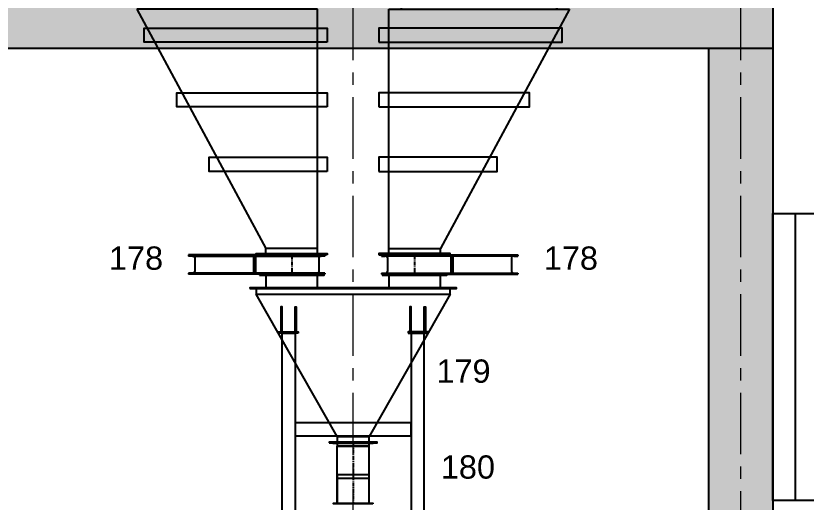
# Model space of a CAD drawing. Header units: millimetres. Extents: x 3220 to 226993, y 817 to 176024.
# Drawn here: x 209039 to 215158, y 141931 to 145694 of the extents above; entities that cross this region are included whole.
import ezdxf

# ---------------------------------------------------------------- set-up
doc = ezdxf.new("R2010")
doc.units = ezdxf.units.MM
doc.linetypes.add('AXES', pattern=[50.8, 31.75, -6.35, 6.35, -6.35])
doc.layers.add('Axe', color=1, linetype='AXES', lineweight=9)
doc.layers.add('Repère', color=76, linetype='Continuous')
doc.styles.get("Standard").update_dxf_attribs({"font": 'arial.ttf'})

# ---------------------------------------------------------------- blocks, each defined once
blk = doc.blocks.new('section b-c')
h = blk.add_hatch()
h.set_pattern_fill('AR-CONC', color=256, scale=3)
h.set_pattern_definition([(50, (0, 2000), (546.554, -47.817), [57.15, -628.65]), (355, (0, 2000), (-105.73, 573.17), [45.72, -502.922]), (100.4514, (45.55, 1996), (440.824, 525.353), [48.57, -534.271]), (46.1842, (0, 2152.4), (813.237, -126.127), [85.725, -942.975]), (96.6356, (67.8, 2141.9), (712.212, 742.278), [72.855, -801.407]), (351.184, (0, 2152.4), (712.212, 742.278), [68.58, -754.38]), (21, (76.2, 2114.3), (454.843, -306.7956), [57.15, -628.65]), (326, (76.2, 2114.3), (185.406, 552.564), [45.72, -502.92]), (71.4514, (114.1, 2088.73), (640.249, 245.768), [48.57, -534.27]), (37.5, (0, 2000), (9.2658, 253.6651), [0, -496.824, 0, -510.54, 0, -504.825]), (7.5, (0, 2000), (200.459, 300.5417), [0, -291.084, 0, -485.394, 0, -192.405]), (327.5, (-169.93, 2000), (406.7718, -17.1862), [0, -190.5, 0, -594.36, 0, -788.67]), (317.5, (-246.13, 2000), (444.3875, 76.2795), [0, -247.65, 0, -394.716, 0, -560.07])])
h.paths.add_polyline_path([(0, 9500), (-250, 9500), (-250, 5000), (0, 5000)])
h.paths.add_polyline_path([(250, 9500), (0, 9500), (0, 5000), (250, 5000)])
h.paths.add_polyline_path([(0, 10000), (-250, 10000), (-250, 9500), (0, 9500)])
h.paths.add_polyline_path([(3000, 10000), (0, 10000), (0, 9500), (250, 9500), (3000, 9500)])
h.paths.add_polyline_path([(6000, 10000), (3000, 10000), (3000, 9500), (6000, 9500)])
h.paths.add_polyline_path([(9000, 10000), (6000, 10000), (6000, 9500), (9000, 9500)])
h.paths.add_polyline_path([(12000, 10000), (9000, 10000), (9000, 9500), (12000, 9500)])
h.paths.add_polyline_path([(15000, 10000), (12000, 10000), (12000, 9500), (15000, 9500)])
h.paths.add_polyline_path([(24000, 10000), (15000, 10000), (15000, 9500), (15250, 9500), (17750, 9500), (24000, 9500)])
h.paths.add_polyline_path([(24000, 9500), (23750, 9500), (23750, 5000), (24000, 5000)])
h.paths.add_polyline_path([(24250, 9500), (24000, 9500), (24000, 5000), (24250, 5000)])
h.paths.add_polyline_path([(24250, 10000), (24000, 10000), (24000, 9500), (24250, 9500)])
h = blk.add_hatch()
h.set_pattern_fill('ANSI34', color=76, scale=60, angle=45)
h.paths.add_polyline_path([(25000, 8219.3), (24250, 8219.3), (24250, 6000), (25000, 6000)])
h.paths.add_polyline_path([(30000, 8219.3), (25000, 8219.3), (25000, 6000), (25150, 6000), (30000, 6000)])
edge = h.paths.add_edge_path()
edge.add_spline(control_points=[(32064.9, 6000), (32043.8, 6183.6), (31955.3, 6691.5), (31715.2, 7425.3), (31849.2, 7984.2), (31905.5, 8219.3)], knot_values=[6114.072042, 6114.072042, 6114.072042, 6114.072042, 6667.775317, 7650.016117, 8363.52173, 8363.52173, 8363.52173, 8363.52173], degree=3, periodic=0)
edge.add_line((31905.5, 8219.3), (30000, 8219.3))
edge.add_line((30000, 8219.3), (30000, 6000))
edge.add_line((30000, 6000), (32064.9, 6000))
blk.add_line((23750, 9500), (24250, 9500))
for points in [[(-250, 5000), (-250, 10000), (24250, 10000), (24250, 4000)], [(250, 5000), (250, 9500), (23750, 9500), (23750, 4000)]]:
    blk.add_lwpolyline(points)
at = {"color": 76}
blk.add_lwpolyline([(32064.9, 6000), (24250, 6000), (24250, 8219.3), (31905.5, 8219.3)], dxfattribs=at)
at = {"layer": 'Axe', "ltscale": 15}
for p, q in [((21000, -500), (21000, 33323.9)), ((24000, -500), (24000, 33323.9))]:
    blk.add_line(p, q, dxfattribs=at)
blk = doc.blocks.new('cone produit finie')
at = {"color": 1}
for p, q in [((-3000, 0), (-3000, -50)), ((0, 0), (0, -50))]:
    blk.add_line(p, q, dxfattribs=at)
at = {"color": 4}
for p, q in [((-100, 0), (-2900, 0)), ((-1575, -2399.8), (-2900, 0)), ((-375, -560), (-100, 0)), ((-375, -1844.8), (-375, -560)), ((-375, -2399.8), (-375, -1844.8)), ((-275, -2399.8), (-1675, -2399.8)), ((-1675, -2399.8), (-675, -4249.8)), ((-275, -4249.8), (-275, -2399.8)), ((-675, -4289.8), (-675, -4249.8)), ((-275, -4249.8), (-675, -4249.8)), ((-275, -4289.8), (-275, -4249.8))]:
    blk.add_line(p, q, dxfattribs=at)
for points in [[(-290, -799.8), (-2645.1, -799.8), (-2645.1, -689.8), (-290, -689.8)], [(-290, -1449.8), (-2313.3, -1453.4), (-2313.3, -1343.4), (-290, -1339.8)], [(-290, -2054.8), (-2007.9, -2054.8), (-2007.9, -1944.8), (-290, -1944.8)], [(-200, -2654.8), (-1617.9, -2654.8), (-1617.9, -2544.8), (-200, -2544.8)], [(-200, -3154.8), (-1366, -3154.8), (-1366, -3044.8), (-200, -3044.8)], [(-200, -3654.8), (-1114.1, -3654.8), (-1114.1, -3544.8), (-200, -3544.8)], [(-200, -4299.8), (-750, -4299.8), (-750, -4289.8), (-200, -4289.8)]]:
    blk.add_lwpolyline(points, close=True, dxfattribs=at)
blk = doc.blocks.new('157 L')
at = {"color": 6}
for p, q in [((-256.5, 0, 0), (799.6, 0, 0)), ((-256.5, 0, 0), (-256.5, -9.3, 0)), ((799.6, 0, 0), (799.6, -9.3, 0)), ((-256.5, -9.3, 0), (-226.2, -9.3, 0)), ((769.4, -9.3, 0), (-226.2, -9.3, 0)), ((-208.2, -20.8, 0), (-208.2, -129.2, 0)), ((-200, 0, 0), (-200, -9.3, 0)), ((200, 0, 0), (200, -9.3, 0)), ((280.8, -9.3, 0), (280.8, -140.7, 0)), ((297.2, -9.3, 0), (297.2, -140.7, 0)), ((751.4, -20.8, 0), (751.4, -129.2, 0)), ((769.4, -9.3, 0), (799.6, -9.3, 0)), ((-256.5, -140.7, 0), (-256.5, -150, 0)), ((-256.5, -140.7, 0), (-226.2, -140.7, 0)), ((-256.5, -150, 0), (799.6, -150, 0)), ((-226.2, -140.7, 0), (769.4, -140.7, 0)), ((-200, -140.7, 0), (-200, -150, 0)), ((200, -140.7, 0), (200, -150, 0)), ((769.4, -140.7, 0), (799.6, -140.7, 0)), ((799.6, -140.7, 0), (799.6, -150, 0))]:
    blk.add_line(p, q, dxfattribs=at)
for centre, start, end in [((-219.6, -20.8, 0), 0, 90), ((762.8, -20.8, 0), 90, 180), ((-219.6, -129.2, 0), 270, 0), ((762.8, -129.2, 0), 180, 270)]:
    blk.add_arc(centre, 11.5, start, end, dxfattribs=at)
at = {"layer": 'Axe', "lineweight": -3}
blk.add_line((0, 0), (0, -150, 0), dxfattribs=at)
blk = doc.blocks.new('178.1')
blk.add_blockref('157 L', (0, 0))
blk = doc.blocks.new('178')
blk.add_blockref('178.1', (0, 0))
blk = doc.blocks.new('101 1 G')
for p, q in [((125, 466), (-125, 466)), ((-125, 466), (-125, 446)), ((-125, 5), (-125, 446)), ((125, 446), (-125, 446)), ((125, 446), (-125, 446)), ((-125, 446), (125, 446)), ((125, 446), (125, 466)), ((125, 5), (125, 446))]:
    blk.add_line(p, q)
for points in [[(155, 466), (-155, 466), (-155, 471), (155, 471)], [(-125, 5), (125, 5), (125, 225.5), (-125, 225.5)], [(-125, 5), (125, 5), (125, 195.8), (-125, 195.8)], [(152.5, 0), (-152.5, 0), (-152.5, 5), (152.5, 5)]]:
    blk.add_lwpolyline(points, close=True)
at = {"layer": 'Axe', "lineweight": -3}
blk.add_line((0, 471), (0, 0), dxfattribs=at)
blk = doc.blocks.new('180L')
blk.add_blockref('101 1 G', (0, -471))
blk = doc.blocks.new('179 L')
at = {"color": 34}
for p, q in [((-125, 550), (-750, 1650)), ((750, 1650), (125, 550)), ((-560, 1375), (-550, 1375)), ((-440, 1375), (-450, 1375)), ((440, 1375), (450, 1375)), ((560, 1375), (550, 1375)), ((-125, 550), (125, 550)), ((-125, 550), (-125, 505)), ((125, 505), (125, 550))]:
    blk.add_line(p, q, dxfattribs=at)
at = {"color": 34, "elevation": 0}
for points in [[(-725, 1799), (-225, 1799), (-225, 1805), (-725, 1805)], [(-275, 1799), (-675, 1799), (-675, 1700), (-275, 1700)], [(225, 1799), (725, 1799), (725, 1805), (225, 1805)], [(675, 1799), (275, 1799), (275, 1700), (675, 1700)], [(-800, 1694), (800, 1694), (800, 1700), (-800, 1700)], [(-750, 1650), (750, 1650), (750, 1694), (-750, 1694)]]:
    blk.add_lwpolyline(points, close=True, dxfattribs=at)
at = {"color": 34}
for points in [[(-560, 1360), (-550, 1360), (-550, 1553.9), (-560, 1553.9)], [(-440, 1360), (-450, 1360), (-450, 1553.9), (-440, 1553.9)], [(440, 1360), (450, 1360), (450, 1553.9), (440, 1553.9)], [(560, 1360), (550, 1360), (550, 1553.9), (560, 1553.9)], [(-425, 1350), (-575, 1350), (-575, 1360), (-425, 1360)], [(-450, -935.2), (-550, -935.2), (-550, 1350), (-450, 1350)], [(425, 1350), (575, 1350), (575, 1360), (425, 1360)], [(450, -935.2), (550, -935.2), (550, 1350), (450, 1350)], [(-450, 654.8), (-450, 554.8), (450, 554.8), (450, 654.8)], [(-185, 500), (185, 500), (185, 505), (-185, 505)], [(-425, -945.2), (-575, -945.2), (-575, -935.2), (-425, -935.2)], [(425, -945.2), (575, -945.2), (575, -935.2), (425, -935.2)]]:
    blk.add_lwpolyline(points, close=True, dxfattribs=at)

msp = doc.modelspace()

# ---------------------------------------------------------------- block references
at = {"color": 2}
msp.add_blockref('section b-c', (190650.8, 135943.7), dxfattribs=at)
for name, p in [('cone produit finie', (211650.8, 148143.7)), ('178', (212125.8, 143843.9)), ('179 L', (211650.8, 141888.9, 0)), ('180L', (211650.8, 142388.9))]:
    msp.add_blockref(name, p)
at = {"xscale": -1}
for name, p in [('cone produit finie', (211650.8, 148143.7)), ('178', (211175.8, 143843.9))]:
    msp.add_blockref(name, p, dxfattribs=at)

# ---------------------------------------------------------------- texts
at = {"layer": 'Repère', "char_height": 180, "attachment_point": 1}
for s, insert in [('178', (209760.3, 143909.1)), ('178', (213126.4, 143909.1)), ('179', (212295.1, 143035)), ('180', (212329.3, 142292.9))]:
    msp.add_mtext_dynamic_manual_height_columns(s, width=631.382, gutter_width=12.5, heights=[0], dxfattribs=dict(at, insert=insert))

doc.saveas('drawing.dxf')
